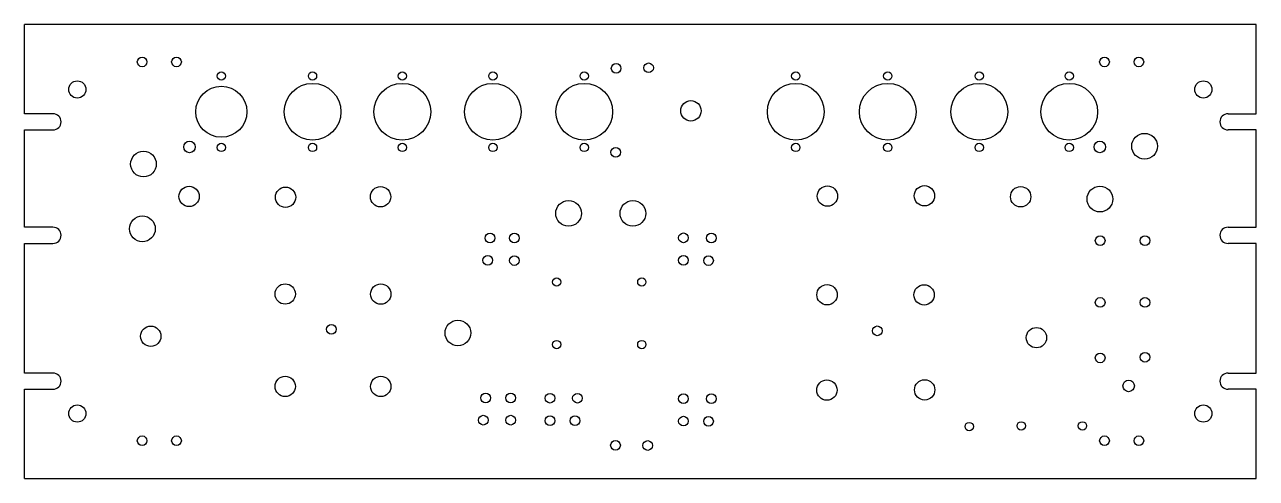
# Model space of a CAD drawing. Header units: inches. Extents: x -0.2 to 18.8, y 0 to 7.
import ezdxf

# ---------------------------------------------------------------- set-up
doc = ezdxf.new("R2010")
doc.units = ezdxf.units.IN
doc.header["$MEASUREMENT"] = 0

msp = doc.modelspace()

# ---------------------------------------------------------------- linework, layer by layer
at = {"color": 7, "linetype": 'Continuous', "lineweight": 25}
for p, q in [((-0.188, 5.625), (-0.188, 7)), ((18.812, 7), (-0.188, 7)), ((18.812, 5.625), (18.812, 7)), ((0.25, 5.625), (-0.188, 5.625)), ((18.375, 5.625), (18.812, 5.625)), ((-0.188, 3.875), (-0.188, 5.375)), ((-0.188, 5.375), (0.25, 5.375)), ((18.812, 5.375), (18.375, 5.375)), ((18.812, 3.875), (18.812, 5.375)), ((0.25, 3.875), (-0.188, 3.875)), ((18.375, 3.875), (18.812, 3.875)), ((-0.188, 1.625), (-0.188, 3.625)), ((-0.188, 3.625), (0.25, 3.625)), ((18.812, 3.625), (18.375, 3.625)), ((18.812, 1.625), (18.812, 3.625)), ((0.25, 1.625), (-0.188, 1.625)), ((18.375, 1.625), (18.812, 1.625)), ((-0.188, 0), (-0.188, 1.375)), ((-0.188, 1.375), (0.25, 1.375)), ((18.812, 1.375), (18.375, 1.375)), ((18.812, 0), (18.812, 1.375)), ((-0.188, 0), (18.812, 0))]:
    msp.add_line(p, q, dxfattribs=at)
for centre, radius in [((1.625, 6.425), 0.0747), ((2.155, 6.425), 0.0747), ((16.47, 6.425), 0.0748), ((17, 6.425), 0.0748), ((2.847, 6.207), 0.0642), ((4.253, 6.207), 0.0642), ((5.638, 6.207), 0.0642), ((7.035, 6.207), 0.0642), ((8.445, 6.207), 0.0642), ((8.937, 6.325), 0.0747), ((9.437, 6.334), 0.0747), ((11.707, 6.207), 0.0642), ((13.127, 6.207), 0.0642), ((14.537, 6.207), 0.0642), ((15.926, 6.207), 0.0642), ((0.625, 6), 0.133), ((4.255, 5.656), 0.437), ((5.638, 5.656), 0.438), ((7.035, 5.656), 0.437), ((8.445, 5.656), 0.438), ((11.707, 5.656), 0.438), ((13.127, 5.656), 0.438), ((14.539, 5.656), 0.438), ((15.926, 5.656), 0.438), ((17.995, 6), 0.133), ((2.847, 5.656), 0.394), ((10.09, 5.67), 0.157), ((17.088, 5.124), 0.199), ((2.356, 5.113), 0.0885), ((2.847, 5.105), 0.0642), ((4.253, 5.105), 0.0642), ((5.638, 5.105), 0.0642), ((7.035, 5.105), 0.0642), ((8.445, 5.105), 0.0642), ((11.707, 5.105), 0.0642), ((13.127, 5.105), 0.0642), ((14.537, 5.105), 0.0642), ((15.926, 5.105), 0.0642), ((16.397, 5.113), 0.0885), ((1.646, 4.849), 0.198), ((8.931, 5.031), 0.0748), ((2.35, 4.349), 0.157), ((3.837, 4.337), 0.157), ((5.303, 4.345), 0.157), ((12.196, 4.355), 0.157), ((13.692, 4.359), 0.157), ((15.177, 4.345), 0.157), ((16.4, 4.309), 0.199), ((8.203, 4.088), 0.198), ((9.195, 4.088), 0.198), ((1.629, 3.849), 0.199), ((6.992, 3.708), 0.0747), ((7.368, 3.708), 0.0747), ((9.975, 3.711), 0.0748), ((10.405, 3.708), 0.0747), ((16.403, 3.668), 0.0748), ((17.094, 3.668), 0.0748), ((6.957, 3.364), 0.0748), ((7.368, 3.36), 0.0747), ((9.975, 3.364), 0.0747), ((10.362, 3.36), 0.0747), ((8.02, 3.029), 0.0642), ((9.333, 3.029), 0.0642), ((3.832, 2.844), 0.157), ((5.306, 2.843), 0.157), ((12.19, 2.833), 0.157), ((13.687, 2.831), 0.157), ((16.403, 2.714), 0.0748), ((17.094, 2.714), 0.0748), ((1.758, 2.192), 0.157), ((4.545, 2.3), 0.0747), ((6.495, 2.243), 0.198), ((12.965, 2.276), 0.0748), ((15.42, 2.171), 0.157), ((8.02, 2.065), 0.0642), ((9.333, 2.065), 0.0642), ((16.403, 1.859), 0.0748), ((17.094, 1.869), 0.0748), ((3.832, 1.419), 0.157), ((5.306, 1.419), 0.157), ((13.696, 1.365), 0.157), ((12.188, 1.362), 0.157), ((16.842, 1.426), 0.0885), ((6.925, 1.241), 0.0747), ((7.311, 1.241), 0.0748), ((7.917, 1.237), 0.0747), ((8.34, 1.237), 0.0747), ((9.975, 1.229), 0.0747), ((10.405, 1.229), 0.0748), ((0.625, 1), 0.133), ((6.888, 0.898), 0.0747), ((7.311, 0.898), 0.0748), ((7.917, 0.89), 0.0747), ((8.301, 0.89), 0.0748), ((9.975, 0.883), 0.0747), ((10.362, 0.88), 0.0747), ((17.995, 1), 0.133), ((14.384, 0.8), 0.0642), ((15.185, 0.809), 0.0642), ((16.13, 0.809), 0.0643), ((1.625, 0.58), 0.0747), ((2.155, 0.58), 0.0747), ((8.927, 0.511), 0.0747), ((9.424, 0.507), 0.0747), ((16.47, 0.58), 0.0748), ((17, 0.58), 0.0748)]:
    msp.add_circle(centre, radius, dxfattribs=at)
for centre, start, end in [((0.25, 5.5), 270, 90), ((18.375, 5.5), 90, 270), ((0.25, 3.75), 270, 90), ((18.375, 3.75), 90, 270), ((0.25, 1.5), 270, 90), ((18.375, 1.5), 90, 270)]:
    msp.add_arc(centre, 0.125, start, end, dxfattribs=at)

doc.saveas('drawing.dxf')
